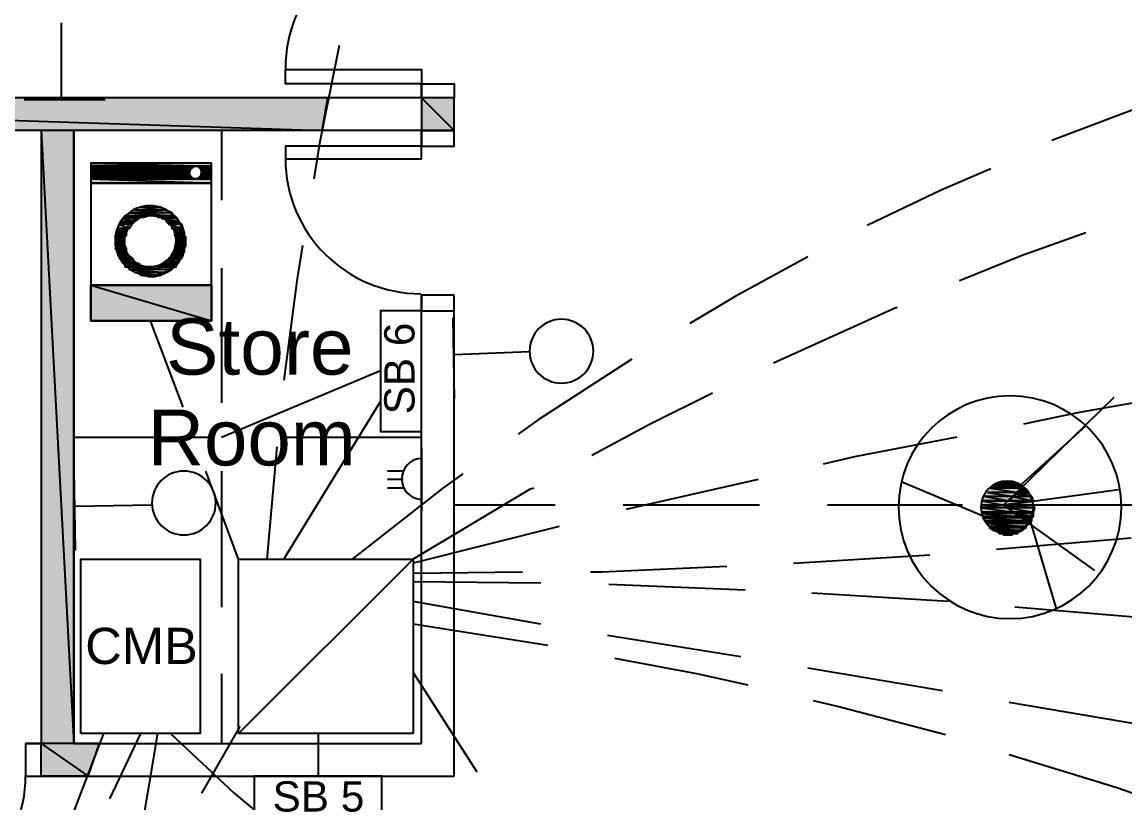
# Model space of a CAD drawing. Header units: millimetres. Extents: x 68 to 342, y 10 to 204.
# Drawn here: x 214.98 to 247.87, y 148.38 to 171.68 of the extents above; entities that cross this region are included whole.
import ezdxf

# ---------------------------------------------------------------- set-up
doc = ezdxf.new("R2010")
doc.units = ezdxf.units.MM
doc.styles.add('Arial$001H0', font='arial.ttf')

msp = doc.modelspace()

# ---------------------------------------------------------------- hatches: boundary and pattern name
at = {"true_color": 0x939598}
h = msp.add_hatch(color=252, dxfattribs=at)
h.paths.add_polyline_path([(224.103, 169.415), (194.301, 169.415), (223.934, 168.442)])
h.paths.add_polyline_path([(194.301, 169.415), (223.934, 168.442), (194.301, 168.442)])
at = {"true_color": 0x000008}
h = msp.add_hatch(color=8, dxfattribs=at)
h.paths.add_polyline_path([(227.871, 169.415), (226.897, 169.415), (227.871, 168.442)])
h.paths.add_polyline_path([(226.897, 169.415), (227.871, 168.442), (226.897, 168.442)])
at = {"true_color": 0x939598}
h = msp.add_hatch(color=252, dxfattribs=at)
h.paths.add_polyline_path([(216.526, 168.442), (215.552, 168.442), (216.526, 150.154)])
h.paths.add_polyline_path([(215.552, 168.442), (216.526, 150.154), (215.552, 150.154)])
at = {"true_color": 0x000007}
h = msp.add_hatch(color=7, dxfattribs=at)
h.paths.add_polyline_path([(220.632, 167.468), (217.034, 167.468), (220.632, 167.383)])
h.paths.add_polyline_path([(217.034, 167.468), (220.632, 167.383), (217.034, 167.383)])
h = msp.add_hatch(color=7, dxfattribs=at)
h.paths.add_polyline_path([(220.124, 167.383), (217.034, 167.383)])
h.paths.add_polyline_path([(220.124, 167.383), (217.034, 167.383), (220.166, 167.383)])
h = msp.add_hatch(color=7, dxfattribs=at)
h.paths.add_polyline_path([(220.124, 167.383), (217.034, 167.383), (220.082, 167.341)])
h.paths.add_polyline_path([(217.034, 167.383), (220.082, 167.341), (217.034, 167.341)])
h = msp.add_hatch(color=7, dxfattribs=at)
h.paths.add_polyline_path([(220.039, 167.341), (217.034, 167.341)])
h.paths.add_polyline_path([(220.039, 167.341), (217.034, 167.341), (220.082, 167.341)])
h = msp.add_hatch(color=7, dxfattribs=at)
h.paths.add_polyline_path([(220.039, 167.341), (217.034, 167.341), (220.039, 167.299)])
h.paths.add_polyline_path([(217.034, 167.341), (220.039, 167.299), (217.034, 167.299)])
h = msp.add_hatch(color=7, dxfattribs=at)
h.paths.add_polyline_path([(219.997, 167.299), (217.034, 167.299)])
h.paths.add_polyline_path([(219.997, 167.299), (217.034, 167.299), (220.039, 167.299)])
h = msp.add_hatch(color=7, dxfattribs=at)
h.paths.add_polyline_path([(219.997, 167.299), (217.034, 167.299), (219.997, 167.256)])
h.paths.add_polyline_path([(217.034, 167.299), (219.997, 167.256), (217.034, 167.256)])
h = msp.add_hatch(color=7, dxfattribs=at)
h.paths.add_polyline_path([(219.997, 167.256), (217.034, 167.256), (219.997, 167.214)])
h.paths.add_polyline_path([(217.034, 167.256), (219.997, 167.214), (217.034, 167.214)])
h = msp.add_hatch(color=7, dxfattribs=at)
h.paths.add_polyline_path([(219.997, 167.214), (217.034, 167.214), (219.955, 167.172)])
h.paths.add_polyline_path([(217.034, 167.214), (219.955, 167.172), (217.034, 167.172)])
h = msp.add_hatch(color=7, dxfattribs=at)
h.paths.add_polyline_path([(219.955, 167.172), (217.034, 167.172), (219.997, 167.129)])
h.paths.add_polyline_path([(217.034, 167.172), (219.997, 167.129), (217.034, 167.129)])
h = msp.add_hatch(color=7, dxfattribs=at)
h.paths.add_polyline_path([(219.997, 167.129), (217.034, 167.129), (219.997, 167.087)])
h.paths.add_polyline_path([(217.034, 167.129), (219.997, 167.087), (217.034, 167.087)])
h = msp.add_hatch(color=7, dxfattribs=at)
h.paths.add_polyline_path([(220.632, 167.383), (220.166, 167.383)])
h.paths.add_polyline_path([(220.166, 167.383), (220.632, 167.383), (220.209, 167.383)])
h = msp.add_hatch(color=7, dxfattribs=at)
h.paths.add_polyline_path([(220.632, 167.383), (220.209, 167.383), (220.632, 167.341)])
h.paths.add_polyline_path([(220.209, 167.383), (220.632, 167.341), (220.251, 167.341)])
h = msp.add_hatch(color=7, dxfattribs=at)
h.paths.add_polyline_path([(220.632, 167.341), (220.251, 167.341)])
h.paths.add_polyline_path([(220.251, 167.341), (220.632, 167.341), (220.293, 167.341)])
h = msp.add_hatch(color=7, dxfattribs=at)
h.paths.add_polyline_path([(220.632, 167.341), (220.293, 167.341), (220.632, 167.299)])
h.paths.add_polyline_path([(220.293, 167.341), (220.632, 167.299), (220.293, 167.299)])
h = msp.add_hatch(color=7, dxfattribs=at)
h.paths.add_polyline_path([(220.632, 167.299), (220.293, 167.299)])
h.paths.add_polyline_path([(220.293, 167.299), (220.632, 167.299), (220.336, 167.299)])
h = msp.add_hatch(color=7, dxfattribs=at)
h.paths.add_polyline_path([(220.632, 167.299), (220.336, 167.299), (220.632, 167.256)])
h.paths.add_polyline_path([(220.336, 167.299), (220.632, 167.256), (220.336, 167.256)])
h = msp.add_hatch(color=7, dxfattribs=at)
h.paths.add_polyline_path([(220.632, 167.256), (220.336, 167.256), (220.632, 167.214)])
h.paths.add_polyline_path([(220.336, 167.256), (220.632, 167.214), (220.336, 167.214)])
h = msp.add_hatch(color=7, dxfattribs=at)
h.paths.add_polyline_path([(220.632, 167.214), (220.336, 167.214), (220.632, 167.172)])
h.paths.add_polyline_path([(220.336, 167.214), (220.632, 167.172), (220.378, 167.172)])
h = msp.add_hatch(color=7, dxfattribs=at)
h.paths.add_polyline_path([(220.632, 167.172), (220.378, 167.172), (220.632, 167.129)])
h.paths.add_polyline_path([(220.378, 167.172), (220.632, 167.129), (220.336, 167.129)])
h = msp.add_hatch(color=7, dxfattribs=at)
h.paths.add_polyline_path([(220.632, 167.129), (220.336, 167.129), (220.632, 167.087)])
h.paths.add_polyline_path([(220.336, 167.129), (220.632, 167.087), (220.336, 167.087)])
h = msp.add_hatch(color=7, dxfattribs=at)
h.paths.add_polyline_path([(219.997, 167.087), (217.034, 167.087), (220.039, 167.045)])
h.paths.add_polyline_path([(217.034, 167.087), (220.039, 167.045), (217.034, 167.045)])
h = msp.add_hatch(color=7, dxfattribs=at)
h.paths.add_polyline_path([(220.039, 167.045), (217.034, 167.045), (220.082, 167.002)])
h.paths.add_polyline_path([(217.034, 167.045), (220.082, 167.002), (217.034, 167.002)])
h = msp.add_hatch(color=7, dxfattribs=at)
h.paths.add_polyline_path([(220.124, 167.002), (217.034, 167.002)])
h.paths.add_polyline_path([(220.124, 167.002), (217.034, 167.002), (220.082, 167.002)])
h = msp.add_hatch(color=7, dxfattribs=at)
h.paths.add_polyline_path([(220.166, 167.002), (217.034, 167.002)])
h.paths.add_polyline_path([(220.166, 167.002), (217.034, 167.002), (220.124, 167.002)])
h = msp.add_hatch(color=7, dxfattribs=at)
h.paths.add_polyline_path([(220.632, 167.002), (217.034, 167.002), (220.632, 166.875)])
h.paths.add_polyline_path([(217.034, 167.002), (220.632, 166.875), (217.034, 166.875)])
h = msp.add_hatch(color=7, dxfattribs=at)
h.paths.add_polyline_path([(220.632, 167.002), (220.209, 167.002)])
h.paths.add_polyline_path([(220.209, 167.002), (220.632, 167.002), (220.166, 167.002)])
h = msp.add_hatch(color=7, dxfattribs=at)
h.paths.add_polyline_path([(220.632, 167.002), (220.251, 167.002)])
h.paths.add_polyline_path([(220.251, 167.002), (220.632, 167.002), (220.209, 167.002)])
h = msp.add_hatch(color=7, dxfattribs=at)
h.paths.add_polyline_path([(220.632, 167.045), (220.293, 167.045), (220.632, 167.002)])
h.paths.add_polyline_path([(220.293, 167.045), (220.632, 167.002), (220.251, 167.002)])
h = msp.add_hatch(color=7, dxfattribs=at)
h.paths.add_polyline_path([(220.632, 167.087), (220.336, 167.087), (220.632, 167.045)])
h.paths.add_polyline_path([(220.336, 167.087), (220.632, 167.045), (220.293, 167.045)])
h = msp.add_hatch(color=7, dxfattribs=at)
h.paths.add_polyline_path([(219.108, 166.156), (218.515, 166.156), (219.277, 166.071)])
h.paths.add_polyline_path([(218.515, 166.156), (219.277, 166.071), (218.346, 166.071)])
h = msp.add_hatch(color=7, dxfattribs=at)
h.paths.add_polyline_path([(218.896, 166.198), (218.727, 166.198), (219.108, 166.156)])
h.paths.add_polyline_path([(218.727, 166.198), (219.108, 166.156), (218.515, 166.156)])
h = msp.add_hatch(color=7, dxfattribs=at)
h.paths.add_polyline_path([(218.473, 165.817), (218.007, 165.817), (218.346, 165.732)])
h.paths.add_polyline_path([(218.007, 165.817), (218.346, 165.732), (217.965, 165.732)])
h = msp.add_hatch(color=7, dxfattribs=at)
h.paths.add_polyline_path([(218.515, 165.859), (218.05, 165.859), (218.473, 165.817)])
h.paths.add_polyline_path([(218.05, 165.859), (218.473, 165.817), (218.007, 165.817)])
h = msp.add_hatch(color=7, dxfattribs=at)
h.paths.add_polyline_path([(218.727, 165.902), (218.092, 165.902), (218.6, 165.859)])
h.paths.add_polyline_path([(218.092, 165.902), (218.6, 165.859), (218.05, 165.859)])
h = msp.add_hatch(color=7, dxfattribs=at)
h.paths.add_polyline_path([(218.515, 165.859), (218.05, 165.859)])
h.paths.add_polyline_path([(218.515, 165.859), (218.05, 165.859), (218.6, 165.859)])
h = msp.add_hatch(color=7, dxfattribs=at)
h.paths.add_polyline_path([(219.447, 165.986), (218.177, 165.986), (219.531, 165.902)])
h.paths.add_polyline_path([(218.177, 165.986), (219.531, 165.902), (218.092, 165.902)])
h = msp.add_hatch(color=7, dxfattribs=at)
h.paths.add_polyline_path([(219.277, 166.071), (218.346, 166.071), (219.447, 165.986)])
h.paths.add_polyline_path([(218.346, 166.071), (219.447, 165.986), (218.177, 165.986)])
h = msp.add_hatch(color=7, dxfattribs=at)
h.paths.add_polyline_path([(219.531, 165.902), (218.896, 165.902), (219.574, 165.859)])
h.paths.add_polyline_path([(218.896, 165.902), (219.574, 165.859), (219.023, 165.859)])
h = msp.add_hatch(color=7, dxfattribs=at)
h.paths.add_polyline_path([(219.574, 165.859), (219.023, 165.859)])
h.paths.add_polyline_path([(219.023, 165.859), (219.574, 165.859), (219.108, 165.859)])
h = msp.add_hatch(color=7, dxfattribs=at)
h.paths.add_polyline_path([(219.574, 165.859), (219.108, 165.859), (219.616, 165.817)])
h.paths.add_polyline_path([(219.108, 165.859), (219.616, 165.817), (219.15, 165.817)])
h = msp.add_hatch(color=7, dxfattribs=at)
h.paths.add_polyline_path([(219.616, 165.817), (219.15, 165.817), (219.658, 165.732)])
h.paths.add_polyline_path([(219.15, 165.817), (219.658, 165.732), (219.277, 165.732)])
h = msp.add_hatch(color=7, dxfattribs=at)
h.paths.add_polyline_path([(218.134, 165.521), (217.838, 165.521), (218.092, 165.394)])
h.paths.add_polyline_path([(217.838, 165.521), (218.092, 165.394), (217.796, 165.394)])
h = msp.add_hatch(color=7, dxfattribs=at)
h.paths.add_polyline_path([(218.261, 165.648), (217.88, 165.648), (218.177, 165.521)])
h.paths.add_polyline_path([(217.88, 165.648), (218.177, 165.521), (217.838, 165.521)])
h = msp.add_hatch(color=7, dxfattribs=at)
h.paths.add_polyline_path([(218.134, 165.521), (217.838, 165.521)])
h.paths.add_polyline_path([(218.134, 165.521), (217.838, 165.521), (218.177, 165.521)])
h = msp.add_hatch(color=7, dxfattribs=at)
h.paths.add_polyline_path([(218.304, 165.69), (217.923, 165.69), (218.261, 165.648)])
h.paths.add_polyline_path([(217.923, 165.69), (218.261, 165.648), (217.88, 165.648)])
h = msp.add_hatch(color=7, dxfattribs=at)
h.paths.add_polyline_path([(218.346, 165.732), (217.965, 165.732), (218.304, 165.69)])
h.paths.add_polyline_path([(217.965, 165.732), (218.304, 165.69), (217.923, 165.69)])
h = msp.add_hatch(color=7, dxfattribs=at)
h.paths.add_polyline_path([(219.658, 165.732), (219.277, 165.732), (219.701, 165.69)])
h.paths.add_polyline_path([(219.277, 165.732), (219.701, 165.69), (219.32, 165.69)])
h = msp.add_hatch(color=7, dxfattribs=at)
h.paths.add_polyline_path([(219.701, 165.69), (219.32, 165.69), (219.743, 165.648)])
h.paths.add_polyline_path([(219.32, 165.69), (219.743, 165.648), (219.362, 165.648)])
h = msp.add_hatch(color=7, dxfattribs=at)
h.paths.add_polyline_path([(219.743, 165.648), (219.362, 165.648), (219.785, 165.521)])
h.paths.add_polyline_path([(219.362, 165.648), (219.785, 165.521), (219.447, 165.521)])
h = msp.add_hatch(color=7, dxfattribs=at)
h.paths.add_polyline_path([(219.785, 165.521), (219.447, 165.521)])
h.paths.add_polyline_path([(219.447, 165.521), (219.785, 165.521), (219.489, 165.521)])
h = msp.add_hatch(color=7, dxfattribs=at)
h.paths.add_polyline_path([(219.785, 165.521), (219.489, 165.521), (219.828, 165.394)])
h.paths.add_polyline_path([(219.489, 165.521), (219.828, 165.394), (219.531, 165.394)])
h = msp.add_hatch(color=7, dxfattribs=at)
h.paths.add_polyline_path([(218.092, 165.394), (217.796, 165.394), (218.092, 165.309)])
h.paths.add_polyline_path([(217.796, 165.394), (218.092, 165.309), (217.753, 165.309)])
h = msp.add_hatch(color=7, dxfattribs=at)
h.paths.add_polyline_path([(218.092, 165.309), (217.753, 165.309), (218.05, 165.267)])
h.paths.add_polyline_path([(217.753, 165.309), (218.05, 165.267), (217.753, 165.267)])
h = msp.add_hatch(color=7, dxfattribs=at)
h.paths.add_polyline_path([(218.05, 165.267), (217.753, 165.267), (218.05, 165.14)])
h.paths.add_polyline_path([(217.753, 165.267), (218.05, 165.14), (217.753, 165.14)])
h = msp.add_hatch(color=7, dxfattribs=at)
h.paths.add_polyline_path([(218.05, 165.14), (217.753, 165.14), (218.05, 165.013)])
h.paths.add_polyline_path([(217.753, 165.14), (218.05, 165.013), (217.753, 165.013)])
h = msp.add_hatch(color=7, dxfattribs=at)
h.paths.add_polyline_path([(219.828, 165.394), (219.531, 165.394), (219.828, 165.309)])
h.paths.add_polyline_path([(219.531, 165.394), (219.828, 165.309), (219.531, 165.309)])
h = msp.add_hatch(color=7, dxfattribs=at)
h.paths.add_polyline_path([(219.828, 165.309), (219.531, 165.309), (219.87, 165.267)])
h.paths.add_polyline_path([(219.531, 165.309), (219.87, 165.267), (219.574, 165.267)])
h = msp.add_hatch(color=7, dxfattribs=at)
h.paths.add_polyline_path([(219.87, 165.267), (219.574, 165.267), (219.87, 165.14)])
h.paths.add_polyline_path([(219.574, 165.267), (219.87, 165.14), (219.574, 165.14)])
h = msp.add_hatch(color=7, dxfattribs=at)
h.paths.add_polyline_path([(219.87, 165.14), (219.574, 165.14), (219.87, 165.013)])
h.paths.add_polyline_path([(219.574, 165.14), (219.87, 165.013), (219.574, 165.013)])
h = msp.add_hatch(color=7, dxfattribs=at)
h.paths.add_polyline_path([(218.05, 165.013), (217.753, 165.013), (218.092, 164.928)])
h.paths.add_polyline_path([(217.753, 165.013), (218.092, 164.928), (217.753, 164.928)])
h = msp.add_hatch(color=7, dxfattribs=at)
h.paths.add_polyline_path([(218.092, 164.928), (217.753, 164.928), (218.092, 164.843)])
h.paths.add_polyline_path([(217.753, 164.928), (218.092, 164.843), (217.796, 164.843)])
h = msp.add_hatch(color=7, dxfattribs=at)
h.paths.add_polyline_path([(218.092, 164.843), (217.796, 164.843), (218.134, 164.759)])
h.paths.add_polyline_path([(217.796, 164.843), (218.134, 164.759), (217.838, 164.759)])
h = msp.add_hatch(color=7, dxfattribs=at)
h.paths.add_polyline_path([(219.828, 164.843), (219.531, 164.843), (219.785, 164.759)])
h.paths.add_polyline_path([(219.531, 164.843), (219.785, 164.759), (219.489, 164.759)])
h = msp.add_hatch(color=7, dxfattribs=at)
h.paths.add_polyline_path([(219.87, 165.013), (219.574, 165.013), (219.828, 164.928)])
h.paths.add_polyline_path([(219.574, 165.013), (219.828, 164.928), (219.531, 164.928)])
h = msp.add_hatch(color=7, dxfattribs=at)
h.paths.add_polyline_path([(219.828, 164.928), (219.531, 164.928), (219.828, 164.843)])
h.paths.add_polyline_path([(219.531, 164.928), (219.828, 164.843), (219.531, 164.843)])
h = msp.add_hatch(color=7, dxfattribs=at)
h.paths.add_polyline_path([(218.134, 164.759), (217.838, 164.759), (218.177, 164.716)])
h.paths.add_polyline_path([(217.838, 164.759), (218.177, 164.716), (217.838, 164.716)])
h = msp.add_hatch(color=7, dxfattribs=at)
h.paths.add_polyline_path([(218.177, 164.716), (217.838, 164.716), (218.261, 164.632)])
h.paths.add_polyline_path([(217.838, 164.716), (218.261, 164.632), (217.88, 164.632)])
h = msp.add_hatch(color=7, dxfattribs=at)
h.paths.add_polyline_path([(218.261, 164.632), (217.88, 164.632), (218.304, 164.589)])
h.paths.add_polyline_path([(217.88, 164.632), (218.304, 164.589), (217.923, 164.589)])
h = msp.add_hatch(color=7, dxfattribs=at)
h.paths.add_polyline_path([(218.304, 164.589), (217.923, 164.589), (218.346, 164.505)])
h.paths.add_polyline_path([(217.923, 164.589), (218.346, 164.505), (217.965, 164.505)])
h = msp.add_hatch(color=7, dxfattribs=at)
h.paths.add_polyline_path([(218.346, 164.505), (217.965, 164.505), (218.473, 164.462)])
h.paths.add_polyline_path([(217.965, 164.505), (218.473, 164.462), (218.007, 164.462)])
h = msp.add_hatch(color=7, dxfattribs=at)
h.paths.add_polyline_path([(219.658, 164.505), (219.277, 164.505), (219.616, 164.462)])
h.paths.add_polyline_path([(219.277, 164.505), (219.616, 164.462), (219.15, 164.462)])
h = msp.add_hatch(color=7, dxfattribs=at)
h.paths.add_polyline_path([(219.701, 164.589), (219.32, 164.589), (219.658, 164.505)])
h.paths.add_polyline_path([(219.32, 164.589), (219.658, 164.505), (219.277, 164.505)])
h = msp.add_hatch(color=7, dxfattribs=at)
h.paths.add_polyline_path([(219.743, 164.632), (219.362, 164.632), (219.701, 164.589)])
h.paths.add_polyline_path([(219.362, 164.632), (219.701, 164.589), (219.32, 164.589)])
h = msp.add_hatch(color=7, dxfattribs=at)
h.paths.add_polyline_path([(219.785, 164.716), (219.447, 164.716), (219.743, 164.632)])
h.paths.add_polyline_path([(219.447, 164.716), (219.743, 164.632), (219.362, 164.632)])
h = msp.add_hatch(color=7, dxfattribs=at)
h.paths.add_polyline_path([(219.785, 164.759), (219.489, 164.759), (219.785, 164.716)])
h.paths.add_polyline_path([(219.489, 164.759), (219.785, 164.716), (219.447, 164.716)])
h = msp.add_hatch(color=7, dxfattribs=at)
h.paths.add_polyline_path([(218.473, 164.462), (218.007, 164.462), (218.515, 164.42)])
h.paths.add_polyline_path([(218.007, 164.462), (218.515, 164.42), (218.05, 164.42)])
h = msp.add_hatch(color=7, dxfattribs=at)
h.paths.add_polyline_path([(218.515, 164.42), (218.05, 164.42), (218.6, 164.378)])
h.paths.add_polyline_path([(218.05, 164.42), (218.6, 164.378), (218.05, 164.378)])
h = msp.add_hatch(color=7, dxfattribs=at)
h.paths.add_polyline_path([(218.6, 164.378), (218.05, 164.378), (218.727, 164.378)])
h.paths.add_polyline_path([(218.05, 164.378), (218.727, 164.378), (218.092, 164.378)])
h = msp.add_hatch(color=7, dxfattribs=at)
h.paths.add_polyline_path([(219.531, 164.378), (218.092, 164.378), (219.447, 164.293)])
h.paths.add_polyline_path([(218.092, 164.378), (219.447, 164.293), (218.177, 164.293)])
h = msp.add_hatch(color=7, dxfattribs=at)
h.paths.add_polyline_path([(219.447, 164.293), (218.177, 164.293), (219.277, 164.208)])
h.paths.add_polyline_path([(218.177, 164.293), (219.277, 164.208), (218.346, 164.208)])
h = msp.add_hatch(color=7, dxfattribs=at)
h.paths.add_polyline_path([(219.277, 164.208), (218.346, 164.208), (219.108, 164.124)])
h.paths.add_polyline_path([(218.346, 164.208), (219.108, 164.124), (218.515, 164.124)])
h = msp.add_hatch(color=7, dxfattribs=at)
h.paths.add_polyline_path([(219.574, 164.378), (219.023, 164.378), (219.531, 164.378)])
h.paths.add_polyline_path([(219.023, 164.378), (219.531, 164.378), (218.896, 164.378)])
h = msp.add_hatch(color=7, dxfattribs=at)
h.paths.add_polyline_path([(219.574, 164.42), (219.108, 164.42), (219.574, 164.378)])
h.paths.add_polyline_path([(219.108, 164.42), (219.574, 164.378), (219.023, 164.378)])
h = msp.add_hatch(color=7, dxfattribs=at)
h.paths.add_polyline_path([(219.616, 164.462), (219.15, 164.462), (219.574, 164.42)])
h.paths.add_polyline_path([(219.15, 164.462), (219.574, 164.42), (219.108, 164.42)])
h = msp.add_hatch(color=7, dxfattribs=at)
h.paths.add_polyline_path([(220.632, 163.827), (217.034, 163.827), (220.632, 162.769)])
h.paths.add_polyline_path([(217.034, 163.827), (220.632, 162.769), (217.034, 162.769)])
h = msp.add_hatch(color=7, dxfattribs=at)
h.paths.add_polyline_path([(219.108, 164.124), (218.515, 164.124), (218.896, 164.081)])
h.paths.add_polyline_path([(218.515, 164.124), (218.896, 164.081), (218.727, 164.081)])
h = msp.add_hatch(color=7, dxfattribs=at)
h.paths.add_polyline_path([(244.72, 157.901), (244.085, 157.901), (244.762, 157.858)])
h.paths.add_polyline_path([(244.085, 157.901), (244.762, 157.858), (244, 157.858)])
h = msp.add_hatch(color=7, dxfattribs=at)
h.paths.add_polyline_path([(244.635, 157.901), (244.127, 157.901), (244.72, 157.901)])
h.paths.add_polyline_path([(244.127, 157.901), (244.72, 157.901), (244.085, 157.901)])
h = msp.add_hatch(color=7, dxfattribs=at)
h.paths.add_polyline_path([(244.55, 157.943), (244.212, 157.943), (244.635, 157.901)])
h.paths.add_polyline_path([(244.212, 157.943), (244.635, 157.901), (244.127, 157.901)])
h = msp.add_hatch(color=7, dxfattribs=at)
h.paths.add_polyline_path([(244.466, 157.943), (244.296, 157.943), (244.55, 157.943)])
h.paths.add_polyline_path([(244.296, 157.943), (244.55, 157.943), (244.212, 157.943)])
h = msp.add_hatch(color=7, dxfattribs=at)
h.paths.add_polyline_path([(244.677, 157.647), (243.788, 157.647), (244.55, 157.52)])
h.paths.add_polyline_path([(243.788, 157.647), (244.55, 157.52), (243.704, 157.52)])
h = msp.add_hatch(color=7, dxfattribs=at)
h.paths.add_polyline_path([(244.804, 157.774), (243.873, 157.774), (244.677, 157.647)])
h.paths.add_polyline_path([(243.873, 157.774), (244.677, 157.647), (243.788, 157.647)])
h = msp.add_hatch(color=7, dxfattribs=at)
h.paths.add_polyline_path([(244.847, 157.816), (243.958, 157.816), (244.804, 157.774)])
h.paths.add_polyline_path([(243.958, 157.816), (244.804, 157.774), (243.873, 157.774)])
h = msp.add_hatch(color=7, dxfattribs=at)
h.paths.add_polyline_path([(244.762, 157.858), (244, 157.858), (244.847, 157.816)])
h.paths.add_polyline_path([(244, 157.858), (244.847, 157.816), (243.958, 157.816)])
h = msp.add_hatch(color=7, dxfattribs=at)
h.paths.add_polyline_path([(245.016, 157.604), (244.635, 157.604), (245.101, 157.52)])
h.paths.add_polyline_path([(244.635, 157.604), (245.101, 157.52), (244.508, 157.52)])
h = msp.add_hatch(color=7, dxfattribs=at)
h.paths.add_polyline_path([(244.931, 157.731), (244.762, 157.731), (245.016, 157.604)])
h.paths.add_polyline_path([(244.762, 157.731), (245.016, 157.604), (244.635, 157.604)])
h = msp.add_hatch(color=7, dxfattribs=at)
h.paths.add_polyline_path([(244.889, 157.774), (244.804, 157.774), (244.931, 157.731)])
h.paths.add_polyline_path([(244.804, 157.774), (244.931, 157.731), (244.762, 157.731)])
for points in [[(244.847, 157.816), (244.889, 157.774), (244.804, 157.774)], [(244.889, 156.8), (245.101, 156.8), (245.058, 156.758)], [(244.212, 156.419), (244.55, 156.419), (244.508, 156.377)]]:
    msp.add_hatch(color=7, dxfattribs=at).paths.add_polyline_path(points)
h = msp.add_hatch(color=7, dxfattribs=at)
h.paths.add_polyline_path([(244.55, 157.52), (243.704, 157.52), (244.423, 157.393)])
h.paths.add_polyline_path([(243.704, 157.52), (244.423, 157.393), (243.619, 157.393)])
h = msp.add_hatch(color=7, dxfattribs=at)
h.paths.add_polyline_path([(244.381, 157.393), (243.619, 157.393)])
h.paths.add_polyline_path([(244.381, 157.393), (243.619, 157.393), (244.423, 157.393)])
h = msp.add_hatch(color=7, dxfattribs=at)
h.paths.add_polyline_path([(244.381, 157.393), (243.619, 157.393), (244.254, 157.266)])
h.paths.add_polyline_path([(243.619, 157.393), (244.254, 157.266), (243.619, 157.266)])
h = msp.add_hatch(color=7, dxfattribs=at)
h.paths.add_polyline_path([(244.254, 157.266), (243.619, 157.266), (244.381, 157.181)])
h.paths.add_polyline_path([(243.619, 157.266), (244.381, 157.181), (243.619, 157.181)])
h = msp.add_hatch(color=7, dxfattribs=at)
h.paths.add_polyline_path([(244.423, 157.393), (244.381, 157.393), (245.143, 157.393)])
h.paths.add_polyline_path([(244.381, 157.393), (245.143, 157.393), (244.254, 157.266)])
h.paths.add_polyline_path([(245.143, 157.393), (244.254, 157.266), (245.143, 157.266)])
h = msp.add_hatch(color=7, dxfattribs=at)
h.paths.add_polyline_path([(245.143, 157.266), (244.254, 157.266), (245.185, 157.181)])
h.paths.add_polyline_path([(244.254, 157.266), (245.185, 157.181), (244.381, 157.181)])
h = msp.add_hatch(color=7, dxfattribs=at)
h.paths.add_polyline_path([(245.101, 157.52), (244.508, 157.52), (245.143, 157.393)])
h.paths.add_polyline_path([(244.508, 157.52), (245.143, 157.393), (244.423, 157.393)])
h = msp.add_hatch(color=7, dxfattribs=at)
h.paths.add_polyline_path([(244.381, 157.181), (243.619, 157.181), (244.55, 157.054)])
h.paths.add_polyline_path([(243.619, 157.181), (244.55, 157.054), (243.619, 157.054)])
h = msp.add_hatch(color=7, dxfattribs=at)
h.paths.add_polyline_path([(244.55, 157.054), (243.619, 157.054), (244.593, 157.012)])
h.paths.add_polyline_path([(243.619, 157.054), (244.593, 157.012), (243.619, 157.012)])
h = msp.add_hatch(color=7, dxfattribs=at)
h.paths.add_polyline_path([(244.593, 157.012), (243.619, 157.012), (244.72, 156.927)])
h.paths.add_polyline_path([(243.619, 157.012), (244.72, 156.927), (243.661, 156.927)])
h = msp.add_hatch(color=7, dxfattribs=at)
h.paths.add_polyline_path([(244.72, 156.927), (243.661, 156.927), (244.804, 156.885)])
h.paths.add_polyline_path([(243.661, 156.927), (244.804, 156.885), (243.661, 156.885)])
h = msp.add_hatch(color=7, dxfattribs=at)
h.paths.add_polyline_path([(245.185, 157.181), (244.381, 157.181), (245.143, 157.054)])
h.paths.add_polyline_path([(244.381, 157.181), (245.143, 157.054), (244.55, 157.054)])
h = msp.add_hatch(color=7, dxfattribs=at)
h.paths.add_polyline_path([(245.143, 157.054), (244.55, 157.054), (245.143, 157.012)])
h.paths.add_polyline_path([(244.55, 157.054), (245.143, 157.012), (244.593, 157.012)])
h = msp.add_hatch(color=7, dxfattribs=at)
h.paths.add_polyline_path([(245.143, 157.012), (244.593, 157.012), (245.143, 156.927)])
h.paths.add_polyline_path([(244.593, 157.012), (245.143, 156.927), (244.72, 156.927)])
h = msp.add_hatch(color=7, dxfattribs=at)
h.paths.add_polyline_path([(245.143, 156.927), (244.72, 156.927), (245.101, 156.885)])
h.paths.add_polyline_path([(244.72, 156.927), (245.101, 156.885), (244.804, 156.885)])
h = msp.add_hatch(color=7, dxfattribs=at)
h.paths.add_polyline_path([(244.804, 156.885), (243.661, 156.885), (244.889, 156.8)])
h.paths.add_polyline_path([(243.661, 156.885), (244.889, 156.8), (243.704, 156.8)])
h = msp.add_hatch(color=7, dxfattribs=at)
h.paths.add_polyline_path([(244.889, 156.8), (243.704, 156.8), (244.974, 156.758)])
h.paths.add_polyline_path([(243.704, 156.8), (244.974, 156.758), (243.746, 156.758)])
h = msp.add_hatch(color=7, dxfattribs=at)
h.paths.add_polyline_path([(244.974, 156.758), (243.746, 156.758), (245.016, 156.715)])
h.paths.add_polyline_path([(243.746, 156.758), (245.016, 156.715), (243.746, 156.715)])
h = msp.add_hatch(color=7, dxfattribs=at)
h.paths.add_polyline_path([(245.016, 156.715), (243.746, 156.715), (244.931, 156.631)])
h.paths.add_polyline_path([(243.746, 156.715), (244.931, 156.631), (243.831, 156.631)])
h = msp.add_hatch(color=7, dxfattribs=at)
h.paths.add_polyline_path([(244.931, 156.631), (243.831, 156.631), (244.931, 156.588)])
h.paths.add_polyline_path([(243.831, 156.631), (244.931, 156.588), (243.831, 156.588)])
h = msp.add_hatch(color=7, dxfattribs=at)
h.paths.add_polyline_path([(244.931, 156.588), (243.831, 156.588), (244.804, 156.504)])
h.paths.add_polyline_path([(243.831, 156.588), (244.804, 156.504), (243.958, 156.504)])
h.paths.add_polyline_path([(244.804, 156.504), (243.958, 156.504)])
h.paths.add_polyline_path([(243.958, 156.504), (244.804, 156.504)])
h = msp.add_hatch(color=7, dxfattribs=at)
h.paths.add_polyline_path([(245.101, 156.885), (244.804, 156.885), (245.101, 156.8)])
h.paths.add_polyline_path([(244.804, 156.885), (245.101, 156.8), (244.889, 156.8)])
h = msp.add_hatch(color=7, dxfattribs=at)
h.paths.add_polyline_path([(244.889, 156.8), (244.974, 156.758), (245.058, 156.758)])
h.paths.add_polyline_path([(244.974, 156.758), (245.058, 156.758), (245.016, 156.715)])
h = msp.add_hatch(color=7, dxfattribs=at)
h.paths.add_polyline_path([(244.804, 156.504), (243.958, 156.504), (244.677, 156.461)])
h.paths.add_polyline_path([(243.958, 156.504), (244.677, 156.461), (244.085, 156.461)])
h = msp.add_hatch(color=7, dxfattribs=at)
h.paths.add_polyline_path([(244.677, 156.461), (244.085, 156.461), (244.677, 156.419)])
h.paths.add_polyline_path([(244.085, 156.461), (244.677, 156.419), (244.127, 156.419)])
h = msp.add_hatch(color=7, dxfattribs=at)
h.paths.add_polyline_path([(244.677, 156.419), (244.127, 156.419), (244.55, 156.419)])
h.paths.add_polyline_path([(244.127, 156.419), (244.55, 156.419), (244.212, 156.419)])
h = msp.add_hatch(color=7, dxfattribs=at)
h.paths.add_polyline_path([(244.212, 156.419), (244.254, 156.377), (244.508, 156.377)])
h.paths.add_polyline_path([(244.254, 156.377), (244.508, 156.377), (244.381, 156.377)])
at = {"true_color": 0x939598}
h = msp.add_hatch(color=252, dxfattribs=at)
h.paths.add_polyline_path([(217.288, 150.154), (215.552, 150.154), (216.949, 149.18)])
h.paths.add_polyline_path([(215.552, 150.154), (216.949, 149.18), (215.552, 149.18)])

# ---------------------------------------------------------------- linework, layer by layer
at = {"color": 7, "linetype": 'Continuous', "lineweight": 25, "true_color": 0x000007}
for p, q in [((216.145, 171.659), (216.145, 169.373)), ((227.871, 169.839), (227.871, 169.415)), ((226.897, 169.415), (195.528, 169.415)), ((227.871, 167.976), (227.871, 169.415)), ((215.044, 169.373), (217.457, 169.373)), ((215.552, 168.442), (215.552, 150.154)), ((226.897, 168.442), (216.526, 168.442)), ((216.526, 168.442), (216.526, 150.154)), ((226.897, 167.595), (226.897, 168.442)), ((226.897, 150.154), (226.897, 163.531)), ((227.871, 149.18), (227.871, 163.531)), ((227.829, 162.854), (227.871, 160.441)), ((230.115, 161.838), (227.871, 161.753)), ((244.762, 157.858), (246.709, 159.636)), ((226.897, 158.959), (226.897, 157.096)), ((216.526, 158.324), (216.568, 155.911)), ((226.389, 158.282), (225.881, 158.282)), ((226.347, 158.028), (225.881, 158.028)), ((243.661, 156.927), (241.248, 157.943)), ((226.389, 157.774), (225.881, 157.774)), ((218.854, 157.266), (216.568, 157.223)), ((245.058, 156.758), (245.82, 154.175)), ((221.436, 150.45), (221.436, 155.657)), ((221.436, 150.45), (226.643, 155.657)), ((215.086, 150.154), (215.552, 150.154)), ((216.526, 150.154), (226.897, 150.154)), ((215.086, 149.18), (227.871, 149.18))]:
    msp.add_line(p, q, dxfattribs=at)
at = {"color": 5, "linetype": 'Continuous', "lineweight": 25, "true_color": 0x000005}
for p, q in [((220.928, 168.442), (220.928, 166.367)), ((220.928, 164.335), (220.928, 160.314)), ((220.928, 159.298), (225.67, 161.287)), ((244.254, 157.266), (247.556, 160.483)), ((216.526, 159.298), (220.674, 159.298)), ((222.706, 159.298), (226.897, 159.298)), ((220.928, 158.282), (220.928, 154.218)), ((244.254, 157.266), (247.683, 157.731)), ((230.877, 157.266), (227.871, 157.266)), ((236.973, 157.266), (232.909, 157.266)), ((243.026, 157.266), (239.005, 157.266)), ((244.254, 157.266), (246.963, 155.318)), ((249.08, 157.266), (245.058, 157.266)), ((220.928, 152.228), (220.928, 150.154))]:
    msp.add_line(p, q, dxfattribs=at)
at = {"color": 1, "linetype": 'Continuous', "lineweight": 25, "true_color": 0x000001}
for p, q in [((219.785, 160.187), (218.812, 162.769)), ((222.791, 155.657), (225.67, 160.356)), ((222.579, 159.001), (222.283, 155.657)), ((221.436, 155.657), (220.463, 158.282)), ((231.004, 156.631), (226.643, 155.53)), ((244.042, 155.953), (248.064, 156.292)), ((237.989, 155.53), (242.053, 155.784)), ((226.643, 155.234), (229.903, 155.276)), ((230.453, 154.937), (226.643, 154.98)), ((236.549, 154.726), (232.485, 154.895)), ((242.603, 154.387), (238.539, 154.641)), ((230.453, 153.71), (226.643, 154.387)), ((248.614, 153.879), (244.593, 154.218)), ((230.665, 153.075), (226.643, 153.71)), ((236.422, 152.736), (232.443, 153.371)), ((242.434, 151.72), (238.412, 152.397)), ((226.643, 152.27), (228.548, 149.307)), ((248.403, 150.704), (244.423, 151.381)), ((221.479, 150.662), (220.336, 148.672)), ((223.807, 150.45), (223.807, 149.18))]:
    msp.add_line(p, q, dxfattribs=at)
at = {"color": 6, "linetype": 'Continuous', "lineweight": 25, "true_color": 0x000006}
msp.add_line((218.515, 150.45), (217.584, 148.503), dxfattribs=at)
at = {"color": 7, "linetype": 'Continuous', "lineweight": 25, "true_color": 0x000007}
for points in [[(226.897, 170.262), (226.897, 169.415), (195.528, 169.415), (195.528, 188.635)], [(215.552, 168.442), (195.528, 168.442), (195.528, 150.154)]]:
    msp.add_lwpolyline(points, dxfattribs=at)
at = {"color": 1, "linetype": 'Continuous', "lineweight": 25, "true_color": 0x000001}
for points in [[(224.442, 170.982), (223.849, 168.061), (223.68, 167.002)], [(249.461, 169.585), (248.826, 169.331), (245.693, 168.145)], [(243.873, 167.299), (242.391, 166.664), (240.19, 165.605)], [(246.709, 165.394), (244.804, 164.716), (242.942, 163.954)], [(223.341, 165.013), (223.172, 163.954), (222.791, 160.991)], [(238.412, 164.674), (236.253, 163.489), (234.898, 162.684)], [(241.079, 163.15), (241.037, 163.15), (237.396, 161.499)], [(233.163, 161.626), (230.369, 159.806), (229.776, 159.382)], [(235.576, 160.61), (233.713, 159.679), (231.977, 158.747)], [(248.826, 160.441), (246.455, 160.017), (244.847, 159.679)], [(242.857, 159.298), (239.809, 158.705), (238.878, 158.493)], [(228.125, 158.197), (227.532, 157.774), (224.823, 155.657)], [(236.93, 158.028), (233.205, 157.181), (232.993, 157.139)], [(230.242, 157.774), (230.115, 157.731), (226.643, 155.657)], [(231.935, 155.276), (232.274, 155.276), (235.999, 155.445)], [(236.634, 151.889), (235.11, 152.228), (232.655, 152.694)], [(242.518, 150.408), (239.301, 151.254), (238.581, 151.424)], [(248.318, 148.587), (247.598, 148.841), (244.423, 149.815)]]:
    msp.add_lwpolyline(points, dxfattribs=at)
at = {"color": 2, "linetype": 'Continuous', "lineweight": 25, "true_color": 0x000002}
for points in [[(226.897, 169.839), (222.833, 169.839), (222.833, 170.262), (226.897, 170.262)], [(227.871, 169.415), (226.897, 169.415), (226.897, 169.839), (227.871, 169.839)], [(227.871, 168.442), (226.897, 168.442), (226.897, 167.976), (227.871, 167.976)], [(226.897, 167.976), (222.833, 167.976), (222.833, 167.595), (226.897, 167.595)], [(227.871, 163.531), (226.897, 163.531), (226.897, 163.065), (227.871, 163.065)], [(215.086, 150.154), (215.086, 149.18), (215.552, 149.18), (215.552, 150.154)]]:
    msp.add_lwpolyline(points, close=True, dxfattribs=at)
at = {"color": 252, "linetype": 'Continuous', "lineweight": -2, "true_color": 0x939598}
for points in [[(224.103, 169.415), (194.301, 169.415), (223.934, 168.442)], [(216.526, 168.442), (215.552, 168.442), (216.526, 150.154)], [(217.288, 150.154), (215.552, 150.154), (216.949, 149.18)]]:
    msp.add_lwpolyline(points, close=True, dxfattribs=at)
for points in [[(194.301, 169.415), (223.934, 168.442), (194.301, 168.442)], [(215.552, 168.442), (216.526, 150.154), (215.552, 150.154)], [(215.552, 150.154), (216.949, 149.18), (215.552, 149.18)]]:
    msp.add_lwpolyline(points, dxfattribs=at)
at = {"color": 8, "linetype": 'Continuous', "lineweight": -2, "true_color": 0x000008}
msp.add_lwpolyline([(227.871, 169.415), (226.897, 169.415), (227.871, 168.442)], close=True, dxfattribs=at)
msp.add_lwpolyline([(226.897, 169.415), (227.871, 168.442), (226.897, 168.442)], dxfattribs=at)
at = {"color": 7, "linetype": 'Continuous', "lineweight": 25, "true_color": 0x000007}
for points in [[(226.897, 169.415), (226.897, 168.442), (227.871, 168.442), (227.871, 169.415)], [(220.632, 167.468), (217.034, 167.468), (217.034, 162.769), (220.632, 162.769)], [(220.632, 167.468), (217.034, 167.468), (217.034, 166.875), (220.632, 166.875)], [(220.632, 162.769), (217.034, 162.769), (217.034, 163.827), (220.632, 163.827)], [(226.897, 159.467), (226.897, 163.065), (225.67, 163.065), (225.67, 159.467)], [(216.737, 150.45), (216.737, 155.657), (220.293, 155.657), (220.293, 150.45)], [(226.643, 150.45), (221.436, 150.45), (221.436, 155.657), (226.643, 155.657)], [(221.902, 147.952), (225.712, 147.952), (225.712, 149.18), (221.902, 149.18)]]:
    msp.add_lwpolyline(points, close=True, dxfattribs=at)
at = {"color": 7, "linetype": 'Continuous', "lineweight": -2, "true_color": 0x000007}
for points in [[(220.632, 167.468), (217.034, 167.468), (220.632, 167.383)], [(220.124, 167.383), (220.124, 167.383), (217.034, 167.383)], [(220.124, 167.383), (217.034, 167.383), (220.082, 167.341)], [(220.039, 167.341), (220.039, 167.341), (217.034, 167.341)], [(220.039, 167.341), (217.034, 167.341), (220.039, 167.299)], [(219.997, 167.299), (219.997, 167.299), (217.034, 167.299)], [(219.997, 167.299), (217.034, 167.299), (219.997, 167.256)], [(219.997, 167.256), (217.034, 167.256), (219.997, 167.214)], [(219.997, 167.214), (217.034, 167.214), (219.955, 167.172)], [(219.955, 167.172), (217.034, 167.172), (219.997, 167.129)], [(217.034, 167.129), (219.997, 167.129), (219.997, 167.129)], [(219.997, 167.129), (217.034, 167.129), (219.997, 167.087)], [(220.632, 167.383), (220.166, 167.383)], [(220.632, 167.383), (220.209, 167.383), (220.632, 167.341)], [(220.632, 167.341), (220.251, 167.341)], [(220.632, 167.341), (220.293, 167.341), (220.632, 167.299)], [(220.632, 167.299), (220.293, 167.299)], [(220.632, 167.299), (220.336, 167.299), (220.632, 167.256)], [(220.632, 167.256), (220.336, 167.256), (220.632, 167.214)], [(220.632, 167.214), (220.336, 167.214), (220.632, 167.172)], [(220.336, 167.129), (220.632, 167.129), (220.632, 167.129)], [(220.632, 167.129), (220.336, 167.129), (220.632, 167.087)], [(220.632, 167.172), (220.378, 167.172), (220.632, 167.129)], [(219.997, 167.087), (217.034, 167.087), (220.039, 167.045)], [(217.034, 167.045), (220.039, 167.045), (220.039, 167.045)], [(220.039, 167.045), (217.034, 167.045), (220.082, 167.002)], [(220.124, 167.002), (220.124, 167.002), (217.034, 167.002)], [(220.166, 167.002), (220.166, 167.002), (217.034, 167.002)], [(220.632, 167.002), (217.034, 167.002), (220.632, 166.875)], [(220.632, 167.002), (220.209, 167.002)], [(220.632, 167.002), (220.251, 167.002)], [(220.293, 167.045), (220.632, 167.045), (220.632, 167.045)], [(220.632, 167.045), (220.293, 167.045), (220.632, 167.002)], [(220.632, 167.087), (220.336, 167.087), (220.632, 167.045)], [(219.108, 166.156), (218.515, 166.156), (219.277, 166.071)], [(218.896, 166.198), (218.727, 166.198), (219.108, 166.156)], [(218.473, 165.817), (218.007, 165.817), (218.346, 165.732)], [(218.515, 165.859), (218.515, 165.859), (218.05, 165.859)], [(218.515, 165.859), (218.05, 165.859), (218.473, 165.817)], [(218.727, 165.902), (218.092, 165.902), (218.6, 165.859)], [(219.447, 165.986), (218.177, 165.986), (219.531, 165.902)], [(219.277, 166.071), (218.346, 166.071), (219.447, 165.986)], [(219.531, 165.902), (218.896, 165.902), (219.574, 165.859)], [(219.574, 165.859), (219.023, 165.859)], [(219.574, 165.859), (219.108, 165.859), (219.616, 165.817)], [(219.616, 165.817), (219.15, 165.817), (219.658, 165.732)], [(218.134, 165.521), (218.134, 165.521), (217.838, 165.521)], [(218.134, 165.521), (217.838, 165.521), (218.092, 165.394)], [(218.261, 165.648), (217.88, 165.648), (218.177, 165.521)], [(218.304, 165.69), (217.923, 165.69), (218.261, 165.648)], [(218.346, 165.732), (217.965, 165.732), (218.304, 165.69)], [(219.658, 165.732), (219.277, 165.732), (219.701, 165.69)], [(219.701, 165.69), (219.32, 165.69), (219.743, 165.648)], [(219.743, 165.648), (219.362, 165.648), (219.785, 165.521)], [(219.785, 165.521), (219.447, 165.521)], [(219.785, 165.521), (219.489, 165.521), (219.828, 165.394)], [(218.092, 165.309), (217.753, 165.309), (218.05, 165.267)], [(218.05, 165.267), (217.753, 165.267), (218.05, 165.14)], [(218.05, 165.14), (217.753, 165.14), (218.05, 165.013)], [(218.092, 165.394), (217.796, 165.394), (218.092, 165.309)], [(219.828, 165.394), (219.531, 165.394), (219.828, 165.309)], [(219.828, 165.309), (219.531, 165.309), (219.87, 165.267)], [(219.87, 165.267), (219.574, 165.267), (219.87, 165.14)], [(219.87, 165.14), (219.574, 165.14), (219.87, 165.013)], [(218.05, 165.013), (217.753, 165.013), (218.092, 164.928)], [(218.092, 164.928), (217.753, 164.928), (218.092, 164.843)], [(218.092, 164.843), (217.796, 164.843), (218.134, 164.759)], [(219.828, 164.928), (219.531, 164.928), (219.828, 164.843)], [(219.828, 164.843), (219.531, 164.843), (219.785, 164.759)], [(219.87, 165.013), (219.574, 165.013), (219.828, 164.928)], [(218.134, 164.759), (217.838, 164.759), (218.177, 164.716)], [(218.177, 164.716), (217.838, 164.716), (218.261, 164.632)], [(218.261, 164.632), (217.88, 164.632), (218.304, 164.589)], [(218.304, 164.589), (217.923, 164.589), (218.346, 164.505)], [(218.346, 164.505), (217.965, 164.505), (218.473, 164.462)], [(219.658, 164.505), (219.277, 164.505), (219.616, 164.462)], [(219.701, 164.589), (219.32, 164.589), (219.658, 164.505)], [(219.743, 164.632), (219.362, 164.632), (219.701, 164.589)], [(219.785, 164.716), (219.447, 164.716), (219.743, 164.632)], [(219.785, 164.759), (219.489, 164.759), (219.785, 164.716)], [(218.473, 164.462), (218.007, 164.462), (218.515, 164.42)], [(218.515, 164.42), (218.05, 164.42), (218.6, 164.378)], [(218.6, 164.378), (218.05, 164.378), (218.727, 164.378)], [(219.531, 164.378), (218.092, 164.378), (219.447, 164.293)], [(219.447, 164.293), (218.177, 164.293), (219.277, 164.208)], [(219.277, 164.208), (218.346, 164.208), (219.108, 164.124)], [(219.574, 164.378), (219.023, 164.378), (219.531, 164.378)], [(219.574, 164.42), (219.108, 164.42), (219.574, 164.378)], [(219.616, 164.462), (219.15, 164.462), (219.574, 164.42)], [(220.632, 163.827), (217.034, 163.827), (220.632, 162.769)], [(219.108, 164.124), (218.515, 164.124), (218.896, 164.081)], [(244.72, 157.901), (244.085, 157.901), (244.762, 157.858)], [(244.635, 157.901), (244.127, 157.901), (244.72, 157.901)], [(244.55, 157.943), (244.212, 157.943), (244.635, 157.901)], [(244.466, 157.943), (244.296, 157.943), (244.55, 157.943)], [(244.677, 157.647), (243.788, 157.647), (244.55, 157.52)], [(244.804, 157.774), (243.873, 157.774), (244.677, 157.647)], [(244.847, 157.816), (243.958, 157.816), (244.804, 157.774)], [(244.762, 157.858), (244, 157.858), (244.847, 157.816)], [(245.016, 157.604), (244.635, 157.604), (245.101, 157.52)], [(244.931, 157.731), (244.762, 157.731), (245.016, 157.604)], [(244.889, 157.774), (244.804, 157.774), (244.931, 157.731)], [(244.381, 157.393), (244.381, 157.393), (243.619, 157.393)], [(244.381, 157.393), (243.619, 157.393), (244.254, 157.266)], [(244.254, 157.266), (243.619, 157.266), (244.381, 157.181)], [(244.55, 157.52), (243.704, 157.52), (244.423, 157.393)], [(244.381, 157.393), (245.143, 157.393), (244.254, 157.266)], [(245.143, 157.266), (244.254, 157.266), (245.185, 157.181)], [(244.423, 157.393), (244.381, 157.393), (245.143, 157.393)], [(245.101, 157.52), (244.508, 157.52), (245.143, 157.393)], [(244.381, 157.181), (243.619, 157.181), (244.55, 157.054)], [(244.55, 157.054), (243.619, 157.054), (244.593, 157.012)], [(244.593, 157.012), (243.619, 157.012), (244.72, 156.927)], [(244.72, 156.927), (243.661, 156.927), (244.804, 156.885)], [(245.185, 157.181), (244.381, 157.181), (245.143, 157.054)], [(245.143, 157.054), (244.55, 157.054), (245.143, 157.012)], [(245.143, 157.012), (244.593, 157.012), (245.143, 156.927)], [(245.143, 156.927), (244.72, 156.927), (245.101, 156.885)], [(244.804, 156.885), (243.661, 156.885), (244.889, 156.8)], [(244.889, 156.8), (243.704, 156.8), (244.974, 156.758)], [(244.974, 156.758), (243.746, 156.758), (245.016, 156.715)], [(245.016, 156.715), (243.746, 156.715), (244.931, 156.631)], [(244.931, 156.631), (243.831, 156.631), (244.931, 156.588)], [(244.931, 156.588), (243.831, 156.588), (244.804, 156.504)], [(243.831, 156.588), (244.804, 156.504), (243.958, 156.504)], [(245.101, 156.885), (244.804, 156.885), (245.101, 156.8)], [(244.889, 156.8), (244.974, 156.758), (245.058, 156.758)], [(244.804, 156.504), (243.958, 156.504)], [(244.804, 156.504), (243.958, 156.504), (244.677, 156.461)], [(244.677, 156.461), (244.085, 156.461), (244.677, 156.419)], [(244.677, 156.419), (244.127, 156.419), (244.55, 156.419)], [(244.212, 156.419), (244.254, 156.377), (244.508, 156.377)]]:
    msp.add_lwpolyline(points, close=True, dxfattribs=at)
for points in [[(217.034, 167.468), (220.632, 167.383), (217.034, 167.383)], [(220.124, 167.383), (217.034, 167.383), (220.166, 167.383)], [(217.034, 167.383), (220.082, 167.341), (217.034, 167.341)], [(220.039, 167.341), (217.034, 167.341), (220.082, 167.341)], [(217.034, 167.341), (220.039, 167.299), (217.034, 167.299)], [(219.997, 167.299), (217.034, 167.299), (220.039, 167.299)], [(217.034, 167.299), (219.997, 167.256), (217.034, 167.256)], [(217.034, 167.256), (219.997, 167.214), (217.034, 167.214)], [(217.034, 167.214), (219.955, 167.172), (217.034, 167.172)], [(217.034, 167.172), (219.997, 167.129), (217.034, 167.129)], [(219.997, 167.129), (219.997, 167.129), (217.034, 167.129)], [(217.034, 167.129), (219.997, 167.087), (217.034, 167.087)], [(220.166, 167.383), (220.632, 167.383), (220.209, 167.383)], [(220.209, 167.383), (220.632, 167.341), (220.251, 167.341)], [(220.251, 167.341), (220.632, 167.341), (220.293, 167.341)], [(220.293, 167.341), (220.632, 167.299), (220.293, 167.299)], [(220.293, 167.299), (220.632, 167.299), (220.336, 167.299)], [(220.336, 167.299), (220.632, 167.256), (220.336, 167.256)], [(220.336, 167.256), (220.632, 167.214), (220.336, 167.214)], [(220.336, 167.214), (220.632, 167.172), (220.378, 167.172)], [(220.378, 167.172), (220.632, 167.129), (220.336, 167.129)], [(220.632, 167.129), (220.632, 167.129), (220.336, 167.129)], [(220.336, 167.129), (220.632, 167.087), (220.336, 167.087)], [(217.034, 167.087), (220.039, 167.045), (217.034, 167.045)], [(220.039, 167.045), (220.039, 167.045), (217.034, 167.045)], [(217.034, 167.045), (220.082, 167.002), (217.034, 167.002)], [(220.124, 167.002), (217.034, 167.002), (220.082, 167.002)], [(220.166, 167.002), (217.034, 167.002), (220.124, 167.002)], [(217.034, 167.002), (220.632, 166.875), (217.034, 166.875)], [(220.209, 167.002), (220.632, 167.002), (220.166, 167.002)], [(220.251, 167.002), (220.632, 167.002), (220.209, 167.002)], [(220.293, 167.045), (220.632, 167.002), (220.251, 167.002)], [(220.336, 167.087), (220.632, 167.045), (220.293, 167.045)], [(220.632, 167.045), (220.632, 167.045), (220.293, 167.045)], [(218.515, 166.156), (219.277, 166.071), (218.346, 166.071)], [(218.727, 166.198), (219.108, 166.156), (218.515, 166.156)], [(218.007, 165.817), (218.346, 165.732), (217.965, 165.732)], [(218.05, 165.859), (218.473, 165.817), (218.007, 165.817)], [(218.092, 165.902), (218.6, 165.859), (218.05, 165.859)], [(218.515, 165.859), (218.05, 165.859), (218.6, 165.859)], [(218.177, 165.986), (219.531, 165.902), (218.092, 165.902)], [(218.346, 166.071), (219.447, 165.986), (218.177, 165.986)], [(218.896, 165.902), (219.574, 165.859), (219.023, 165.859)], [(219.023, 165.859), (219.574, 165.859), (219.108, 165.859)], [(219.108, 165.859), (219.616, 165.817), (219.15, 165.817)], [(219.15, 165.817), (219.658, 165.732), (219.277, 165.732)], [(217.838, 165.521), (218.092, 165.394), (217.796, 165.394)], [(217.88, 165.648), (218.177, 165.521), (217.838, 165.521)], [(218.134, 165.521), (217.838, 165.521), (218.177, 165.521)], [(217.923, 165.69), (218.261, 165.648), (217.88, 165.648)], [(217.965, 165.732), (218.304, 165.69), (217.923, 165.69)], [(219.277, 165.732), (219.701, 165.69), (219.32, 165.69)], [(219.32, 165.69), (219.743, 165.648), (219.362, 165.648)], [(219.362, 165.648), (219.785, 165.521), (219.447, 165.521)], [(219.447, 165.521), (219.785, 165.521), (219.489, 165.521)], [(219.489, 165.521), (219.828, 165.394), (219.531, 165.394)], [(217.796, 165.394), (218.092, 165.309), (217.753, 165.309)], [(217.753, 165.309), (218.05, 165.267), (217.753, 165.267)], [(217.753, 165.267), (218.05, 165.14), (217.753, 165.14)], [(217.753, 165.14), (218.05, 165.013), (217.753, 165.013)], [(219.531, 165.394), (219.828, 165.309), (219.531, 165.309)], [(219.531, 165.309), (219.87, 165.267), (219.574, 165.267)], [(219.574, 165.267), (219.87, 165.14), (219.574, 165.14)], [(219.574, 165.14), (219.87, 165.013), (219.574, 165.013)], [(217.753, 165.013), (218.092, 164.928), (217.753, 164.928)], [(217.753, 164.928), (218.092, 164.843), (217.796, 164.843)], [(217.796, 164.843), (218.134, 164.759), (217.838, 164.759)], [(219.531, 164.843), (219.785, 164.759), (219.489, 164.759)], [(219.574, 165.013), (219.828, 164.928), (219.531, 164.928)], [(219.531, 164.928), (219.828, 164.843), (219.531, 164.843)], [(217.838, 164.759), (218.177, 164.716), (217.838, 164.716)], [(217.838, 164.716), (218.261, 164.632), (217.88, 164.632)], [(217.88, 164.632), (218.304, 164.589), (217.923, 164.589)], [(217.923, 164.589), (218.346, 164.505), (217.965, 164.505)], [(217.965, 164.505), (218.473, 164.462), (218.007, 164.462)], [(219.277, 164.505), (219.616, 164.462), (219.15, 164.462)], [(219.32, 164.589), (219.658, 164.505), (219.277, 164.505)], [(219.362, 164.632), (219.701, 164.589), (219.32, 164.589)], [(219.447, 164.716), (219.743, 164.632), (219.362, 164.632)], [(219.489, 164.759), (219.785, 164.716), (219.447, 164.716)], [(218.007, 164.462), (218.515, 164.42), (218.05, 164.42)], [(218.05, 164.42), (218.6, 164.378), (218.05, 164.378)], [(218.05, 164.378), (218.727, 164.378), (218.092, 164.378)], [(218.092, 164.378), (219.447, 164.293), (218.177, 164.293)], [(218.177, 164.293), (219.277, 164.208), (218.346, 164.208)], [(218.346, 164.208), (219.108, 164.124), (218.515, 164.124)], [(219.023, 164.378), (219.531, 164.378), (218.896, 164.378)], [(219.108, 164.42), (219.574, 164.378), (219.023, 164.378)], [(219.15, 164.462), (219.574, 164.42), (219.108, 164.42)], [(217.034, 163.827), (220.632, 162.769), (217.034, 162.769)], [(218.515, 164.124), (218.896, 164.081), (218.727, 164.081)], [(244.085, 157.901), (244.762, 157.858), (244, 157.858)], [(244.127, 157.901), (244.72, 157.901), (244.085, 157.901)], [(244.212, 157.943), (244.635, 157.901), (244.127, 157.901)], [(244.296, 157.943), (244.55, 157.943), (244.212, 157.943)], [(244.423, 157.943), (244.466, 157.943), (244.296, 157.943)], [(243.788, 157.647), (244.55, 157.52), (243.704, 157.52)], [(243.873, 157.774), (244.677, 157.647), (243.788, 157.647)], [(243.958, 157.816), (244.804, 157.774), (243.873, 157.774)], [(244, 157.858), (244.847, 157.816), (243.958, 157.816)], [(244.635, 157.604), (245.101, 157.52), (244.508, 157.52)], [(244.762, 157.731), (245.016, 157.604), (244.635, 157.604)], [(244.804, 157.774), (244.931, 157.731), (244.762, 157.731)], [(244.847, 157.816), (244.889, 157.774), (244.804, 157.774)], [(243.704, 157.52), (244.423, 157.393), (243.619, 157.393)], [(244.381, 157.393), (243.619, 157.393), (244.423, 157.393)], [(243.619, 157.393), (244.254, 157.266), (243.619, 157.266)], [(243.619, 157.266), (244.381, 157.181), (243.619, 157.181)], [(245.143, 157.393), (244.254, 157.266), (245.143, 157.266)], [(244.254, 157.266), (245.185, 157.181), (244.381, 157.181)], [(244.508, 157.52), (245.143, 157.393), (244.423, 157.393)], [(244.423, 157.393), (245.143, 157.393), (245.143, 157.393)], [(243.619, 157.181), (244.55, 157.054), (243.619, 157.054)], [(243.619, 157.054), (244.593, 157.012), (243.619, 157.012)], [(243.619, 157.012), (244.72, 156.927), (243.661, 156.927)], [(243.661, 156.927), (244.804, 156.885), (243.661, 156.885)], [(244.381, 157.181), (245.143, 157.054), (244.55, 157.054)], [(244.55, 157.054), (245.143, 157.012), (244.593, 157.012)], [(244.593, 157.012), (245.143, 156.927), (244.72, 156.927)], [(244.72, 156.927), (245.101, 156.885), (244.804, 156.885)], [(243.661, 156.885), (244.889, 156.8), (243.704, 156.8)], [(243.704, 156.8), (244.974, 156.758), (243.746, 156.758)], [(243.746, 156.758), (245.016, 156.715), (243.746, 156.715)], [(243.746, 156.715), (244.931, 156.631), (243.831, 156.631)], [(243.831, 156.631), (244.931, 156.588), (243.831, 156.588)], [(244.804, 156.885), (245.101, 156.8), (244.889, 156.8)], [(244.889, 156.8), (245.101, 156.8), (245.058, 156.758)], [(244.974, 156.758), (245.058, 156.758), (245.016, 156.715)], [(243.958, 156.504), (244.804, 156.504), (244.804, 156.504)], [(243.958, 156.504), (244.677, 156.461), (244.085, 156.461)], [(244.085, 156.461), (244.677, 156.419), (244.127, 156.419)], [(244.127, 156.419), (244.55, 156.419), (244.212, 156.419)], [(244.212, 156.419), (244.55, 156.419), (244.508, 156.377)], [(244.254, 156.377), (244.508, 156.377), (244.381, 156.377)]]:
    msp.add_lwpolyline(points, dxfattribs=at)
at = {"color": 6, "linetype": 'Continuous', "lineweight": 25, "true_color": 0x000006}
for points in [[(215.721, 146.344), (216.441, 147.91), (217.415, 150.45)], [(219.404, 150.45), (221.309, 148.672), (222.325, 147.825)]]:
    msp.add_lwpolyline(points, dxfattribs=at)
at = {"color": 4, "linetype": 'Continuous', "lineweight": 25, "true_color": 0x000004}
msp.add_lwpolyline([(219.023, 150.45), (218.473, 147.19), (218.304, 145.836)], dxfattribs=at)
at = {"color": 2, "linetype": 'Continuous', "lineweight": 25, "true_color": 0x000002}
for points in [[(226.876, 174.326), (224.643, 174.326), (222.833, 172.516), (222.833, 170.283)], [(222.833, 167.616), (222.833, 165.383), (224.643, 163.573), (226.876, 163.573)], [(211.044, 145.158), (213.276, 145.158), (215.086, 146.969), (215.086, 149.201)]]:
    msp.add_open_spline(points, degree=3, dxfattribs=at)
at = {"color": 7, "linetype": 'Continuous', "lineweight": 25, "true_color": 0x000007}
for points in [[(217.478, 167.383), (217.373, 167.383), (217.288, 167.298), (217.288, 167.193)], [(217.288, 167.193), (217.288, 167.088), (217.373, 167.002), (217.478, 167.002)], [(217.669, 167.193), (217.669, 167.298), (217.583, 167.383), (217.478, 167.383)], [(217.478, 167.002), (217.583, 167.002), (217.669, 167.088), (217.669, 167.193)], [(219.426, 167.383), (219.32, 167.383), (219.235, 167.298), (219.235, 167.193)], [(219.235, 167.193), (219.235, 167.088), (219.32, 167.002), (219.426, 167.002)], [(219.616, 167.193), (219.616, 167.298), (219.531, 167.383), (219.426, 167.383)], [(219.426, 167.002), (219.531, 167.002), (219.616, 167.088), (219.616, 167.193)], [(220.145, 167.383), (220.04, 167.383), (219.955, 167.298), (219.955, 167.193)], [(219.955, 167.193), (219.955, 167.088), (220.04, 167.002), (220.145, 167.002)], [(220.336, 167.193), (220.336, 167.298), (220.25, 167.383), (220.145, 167.383)], [(220.145, 167.002), (220.25, 167.002), (220.336, 167.088), (220.336, 167.193)], [(218.791, 166.198), (218.218, 166.198), (217.753, 165.734), (217.753, 165.161)], [(219.828, 165.161), (219.828, 165.734), (219.363, 166.198), (218.791, 166.198)], [(218.791, 165.944), (218.358, 165.944), (218.007, 165.593), (218.007, 165.161)], [(219.574, 165.161), (219.574, 165.593), (219.223, 165.944), (218.791, 165.944)], [(217.753, 165.161), (217.753, 164.588), (218.218, 164.124), (218.791, 164.124)], [(218.007, 165.161), (218.007, 164.728), (218.358, 164.378), (218.791, 164.378)], [(218.791, 164.124), (219.363, 164.124), (219.828, 164.588), (219.828, 165.161)], [(218.791, 164.378), (219.223, 164.378), (219.574, 164.728), (219.574, 165.161)], [(231.067, 162.811), (230.541, 162.811), (230.115, 162.385), (230.115, 161.859)], [(232.02, 161.859), (232.02, 162.385), (231.593, 162.811), (231.067, 162.811)], [(230.115, 161.859), (230.115, 161.333), (230.541, 160.906), (231.067, 160.906)], [(231.067, 160.906), (231.593, 160.906), (232.02, 161.333), (232.02, 161.859)], [(244.445, 160.525), (242.609, 160.525), (241.121, 159.038), (241.121, 157.202)], [(247.768, 157.202), (247.768, 159.038), (246.28, 160.525), (244.445, 160.525)], [(226.859, 158.66), (226.544, 158.629), (226.305, 158.365), (226.305, 158.049)], [(219.807, 158.282), (219.28, 158.282), (218.854, 157.855), (218.854, 157.329)], [(220.759, 157.329), (220.759, 157.855), (220.333, 158.282), (219.807, 158.282)], [(226.305, 158.049), (226.305, 157.733), (226.544, 157.469), (226.859, 157.438)], [(244.36, 157.985), (243.927, 157.985), (243.577, 157.635), (243.577, 157.202)], [(245.143, 157.202), (245.143, 157.635), (244.792, 157.985), (244.36, 157.985)], [(218.854, 157.329), (218.854, 156.803), (219.28, 156.377), (219.807, 156.377)], [(219.807, 156.377), (220.333, 156.377), (220.759, 156.803), (220.759, 157.329)], [(241.121, 157.202), (241.121, 155.367), (242.609, 153.879), (244.445, 153.879)], [(243.577, 157.202), (243.577, 156.77), (243.927, 156.419), (244.36, 156.419)], [(244.36, 156.419), (244.792, 156.419), (245.143, 156.77), (245.143, 157.202)], [(244.445, 153.879), (246.28, 153.879), (247.768, 155.367), (247.768, 157.202)]]:
    msp.add_open_spline(points, degree=3, dxfattribs=at)

# ---------------------------------------------------------------- texts
at = {"color": 7, "true_color": 0x000007, "style": 'Arial$001H0'}
for s, height, p in [('Store', 1.6748, (219.277, 161.16)), ('Room', 1.6662, (218.727, 158.451)), ('CMB', 1.082, (216.864, 152.524)), ('SB 5', 0.9038, (222.452, 148.122))]:
    msp.add_text(s, height=height, dxfattribs=at).set_placement(p)
msp.add_text('SB 6', height=0.9038, rotation=90, dxfattribs=at).set_placement((226.686, 159.975))

doc.saveas('drawing.dxf')
